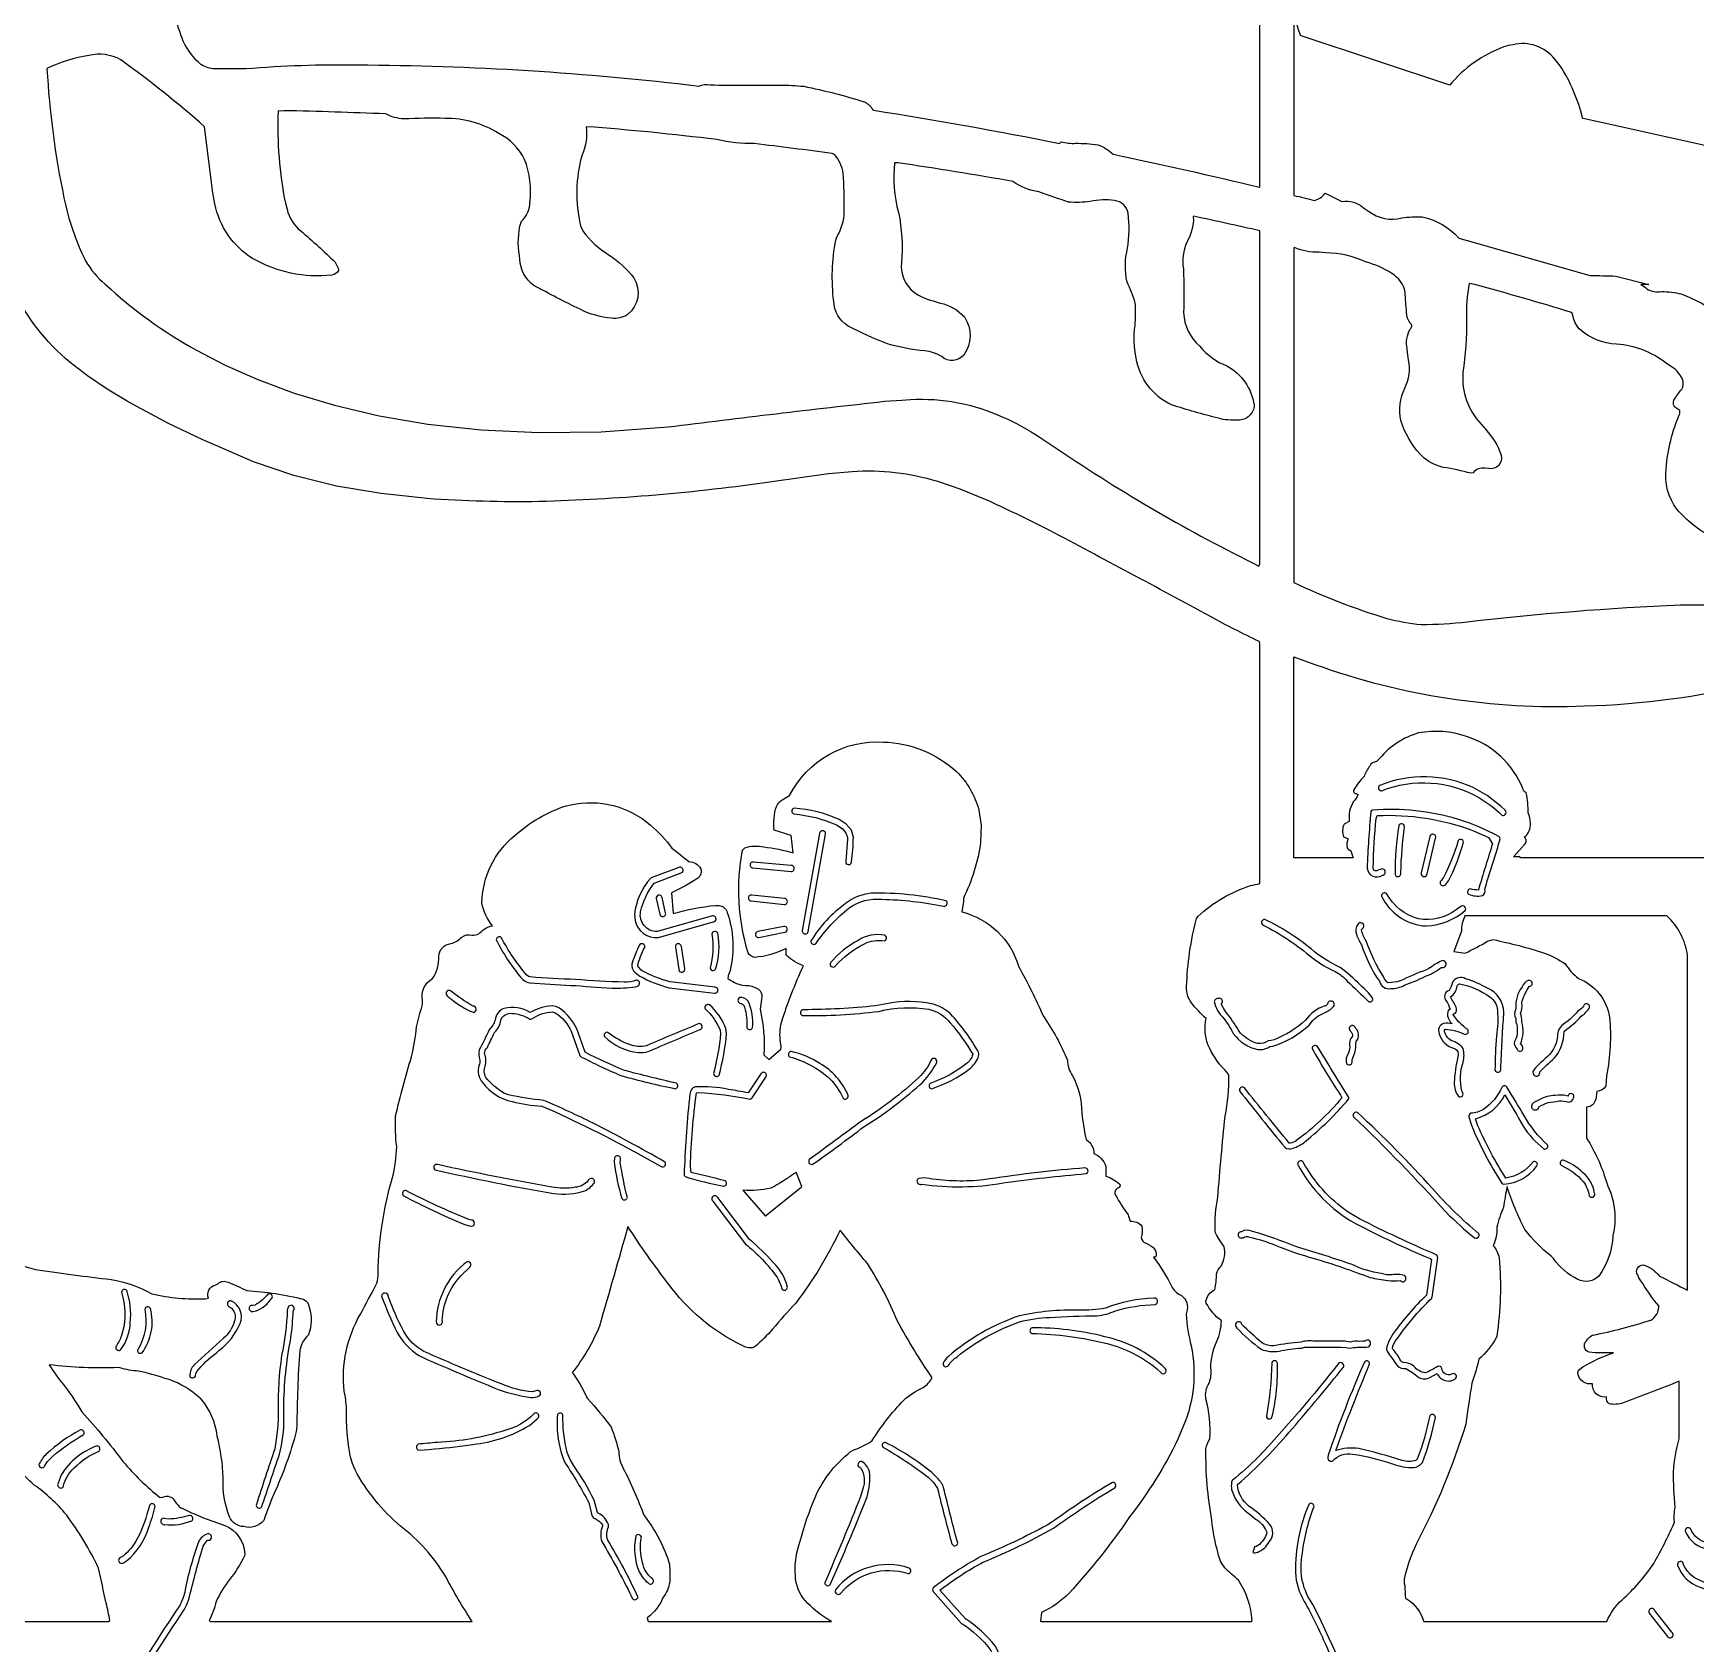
# Model space of a CAD drawing. Extents: x 0.5 to 38.1, y 1.1 to 53.1.
# Drawn here: x 14.17 to 25.3, y 33.67 to 44.45 of the extents above; entities that cross this region are included whole.
import ezdxf

# ---------------------------------------------------------------- set-up
doc = ezdxf.new("R2010")
doc.units = 0
doc.linetypes.add('0', pattern=[0])
doc.layers.add('1', color=7, linetype='0')

msp = doc.modelspace()

# ---------------------------------------------------------------- linework, layer by layer
at = {"layer": '1'}
for points in [[(15.09354, 44.759895, 0.084503), (15.173388, 44.40131, 0.109875), (15.288636, 44.24876, 0.121268), (15.373905, 44.216087), (15.595158, 44.216087, -0.024269), (16.339609, 44.241108, -0.028568), (18.626865, 44.098946, -0.187108), (18.70171, 44.106606, 0.007501), (19.169561, 44.10577, -0.020563), (19.327824, 44.097282, -0.028222), (19.734287, 43.992794, -0.165157), (19.789646, 43.940407), (19.795168, 43.937447, -0.00961), (21.039845, 43.715294), (21.051273, 43.726723, 0.092657), (21.147196, 43.71619, -0.032123), (21.296726, 43.706001, -0.104076), (21.397968, 43.643028, -0.006026), (22.381578, 43.422142), (22.38158, 44.918724, 0.280164)], [(22.608265, 44.558983), (22.608265, 43.367393, 0.003576), (22.746799, 43.333687, 0.1732), (22.818821, 43.382561), (22.929478, 43.327217, -0.22151), (23.075367, 43.284065), (23.107197, 43.262306, 0.239768), (23.331657, 43.217239, -0.040911), (23.466404, 43.222618, -0.168312), (23.71349, 43.080055, -0.003944), (24.58968, 42.83036, -0.010499), (24.764088, 42.826897), (24.985081, 42.771645, -0.01573), (24.930759, 42.7714, -0.056422), (24.971052, 42.741688, 0.178771), (25.069065, 42.723618, -0.05867), (25.200535, 42.707573, -0.058796), (25.494175, 42.550743, -0.002123)], [(25.540531, 43.660561), (24.545612, 43.88166), (24.540394, 43.883812, 0.087516), (24.389942, 44.234444), (24.354267, 44.279289, 0.291831), (24.074961, 44.375683), (24.04421, 44.36945), (24.013933, 44.36121, 0.131826), (23.651752, 44.104973), (22.658268, 44.436134), (22.651737, 44.438393, 0.023189), (22.610554, 44.55912)], [(25.472416, 41.04882, -0.118602), (25.172457, 41.266277, -0.195437), (25.099648, 41.537338, -0.080191), (25.191502, 41.906685), (25.190464, 41.927238), (25.171925, 41.939827, -0.445189), (25.156351, 42.004044, -0.045049), (25.205883, 42.071011, 0.302944), (25.193426, 42.163815, 0.129749), (25.122089, 42.228569), (25.099232, 42.244148, 0.154314), (24.768635, 42.370888, -0.172737), (24.517841, 42.474392, -0.136473), (24.473881, 42.569466), (24.469395, 42.583076, 0.007777), (23.81905, 42.770546), (23.781544, 42.776634, 0.063635), (23.764336, 42.540176, -0.03532), (23.739326, 42.181274, 0.213964), (23.862522, 41.835808), (23.892368, 41.799263, -0.110224), (23.996494, 41.627449, -0.554299), (23.912556, 41.538597), (23.888081, 41.540337, 0.28592), (23.807301, 41.509285), (23.792667, 41.507256, 0.029421), (23.608345, 41.546715), (23.580109, 41.55513, -0.145524), (23.453741, 41.635803, -0.110284), (23.324385, 41.859768, -0.172724), (23.351139, 42.076576, 0.163734), (23.375902, 42.266975), (23.369709, 42.316399), (23.367069, 42.341118, -0.184632), (23.386305, 42.471489, 0.516877), (23.387629, 42.511826, -0.154399), (23.362986, 42.584538, -0.016681), (23.352816, 42.719318, 0.219264), (23.263979, 42.844242, 0.08169), (23.088627, 42.921776, 0.104087), (22.822041, 42.983055), (22.777607, 42.986107, -0.102124), (22.611683, 43.017677), (22.608265, 43.015251), (22.60825, 40.775795, 0.036765), (23.230242, 40.535946, 0.03785), (23.460743, 40.494499, 0.025502), (23.767994, 40.512886, -0.018607), (25.194262, 40.626549, -0.032053), (25.899204, 40.595711)], [(13.933644, 36.24976, -0.012691), (14.186817, 36.176659, 0.007835), (14.69276, 36.111061, -0.082424), (14.964314, 36.015511, 0.072499), (15.323994, 35.982246), (15.344639, 35.98597, -0.45393), (15.387974, 36.072762), (15.397221, 36.0774), (15.406437, 36.082253, -0.324425), (15.475025, 36.092262, -0.005984), (15.599918, 36.037331, -0.04336), (15.981122, 35.97834, -0.2479), (16.018757, 35.924454, -0.161216), (16.013477, 35.740929, 0.150981), (15.955647, 35.636757, 0.01876), (15.936115, 35.127174), (15.93198, 35.093544, -0.042225), (15.779847, 34.669983, 0.015871), (15.713566, 34.497566, -0.297487), (15.579807, 34.456398, -0.288739), (15.48508, 34.522255, -0.107879), (15.442847, 34.783264, 0.053744), (15.402317, 35.062874, 0.147717), (15.296055, 35.309608), (15.264856, 35.336182, 0.110623), (15.050911, 35.449013, 0.026122), (14.876469, 35.498177, -0.074374), (14.75214, 35.520134), (14.739857, 35.521523, -0.042532), (14.278111, 35.539619, 0.038091), (14.385639, 35.393257, -0.019365), (14.496708, 35.2257, -0.02001), (14.772001, 34.89315, 0.051702), (15.020649, 34.650444), (15.037815, 34.652794, -0.460602), (15.121064, 34.622353, 0.082604), (15.159473, 34.583382, 0.041166), (15.454516, 34.464703, -0.287067), (15.587466, 34.275459), (15.58469, 34.260735, -0.062916), (15.483797, 34.101559, 0.041862), (15.394901, 33.956154, -0.064766), (15.348286, 33.82621), (15.360096, 33.822365), (17.10825, 33.82235, -0.022899), (16.930382, 34.124176, 0.098931), (16.629045, 34.459358, -0.094152), (16.325657, 34.836464), (16.307713, 34.878929), (16.294605, 34.920616, -0.057678), (16.268232, 35.246441, 0.040794), (16.251957, 35.363213, -0.156913), (16.360451, 35.878033, 0.007407), (16.46991, 36.085373, 0.105319), (16.479757, 36.155586, -0.069592), (16.576099, 36.792477, 0.055215), (16.604053, 36.999138, -0.041367), (16.596806, 37.205055, -0.019276), (16.702978, 37.601974, 0.037064), (16.736408, 37.802605, -0.029799), (16.774952, 37.941917), (16.776627, 37.954536), (16.777309, 37.967247), (16.776995, 37.979977, -0.323996), (16.843098, 38.125343, 0.181756), (16.884846, 38.273148, -0.369618), (16.966568, 38.359219, 0.15082), (17.03937, 38.402676, -0.214053), (17.107649, 38.416561, 0.110738), (17.154499, 38.423317, -0.18363), (17.24387, 38.478035, -0.120069), (17.174122, 38.629417, -0.221256), (17.393412, 39.082493, -0.101014), (17.738392, 39.281837), (17.769947, 39.287605, -0.240426), (18.302402, 39.151073, -0.062689), (18.446308, 38.998436, -0.010017), (18.558338, 38.908638, -0.244927), (18.639456, 38.860008, -0.299396), (18.620182, 38.796272, -0.041105), (18.442204, 38.699074), (18.453693, 38.56089), (18.453968, 38.559532, -0.047502), (18.737614, 38.614662), (18.762409, 38.613823, -0.311947), (18.815525, 38.567146, -0.145956), (18.835361, 38.179848), (18.821568, 38.143333), (18.820286, 38.124779), (18.839945, 38.111996, 0.140274), (18.950228, 38.078896, -0.107492), (19.025991, 38.053062, -0.231449), (19.047186, 38.001625), (19.035496, 37.91964, -0.07406), (19.06142, 37.61451), (19.093662, 37.582237), (19.175022, 37.652016, 0.153018), (19.172421, 37.696354, -0.091078), (19.178822, 37.831734, -0.032874), (19.326298, 38.210487, -0.106272), (19.214649, 38.278893), (19.210789, 38.286797), (19.209995, 38.294411), (19.209995, 38.326805, -0.104052), (19.000174, 38.266685, -0.240419), (18.955662, 38.298317, -0.121351), (18.918034, 38.984612), (18.933659, 38.999809, -0.138386), (19.060631, 39.005913, -0.04019), (19.256535, 38.966682), (19.244968, 39.082161), (19.244709, 39.083046), (19.129002, 39.11776, -0.093756), (19.145098, 39.277676, -0.138288), (19.183582, 39.320747), (19.23325, 39.350563, -0.297652), (19.861708, 39.708332, -0.179124), (20.350153, 39.51025, -0.138442), (20.499348, 39.25309), (20.51453, 39.151741), (20.511951, 39.038063, -0.079235), (20.39661, 38.662727), (20.39661, 38.640923), (20.384998, 38.571236, -0.266337), (20.766041, 38.207512, -0.021867), (20.931767, 37.873085, -0.050238), (21.093296, 37.579765, 0.147956), (21.127394, 37.473061, -0.121235), (21.18848, 37.226067, 0.02383), (21.216648, 37.053658), (21.221012, 37.045769, -0.261909), (21.269138, 36.954048, -0.213314), (21.349873, 36.870369), (21.350574, 36.857994), (21.350574, 36.802803, -0.089689), (21.443504, 36.749115, -0.502739), (21.430668, 36.721764, 0.463073), (21.415424, 36.674095, 0.02381), (21.498829, 36.542839), (21.50185, 36.535088), (21.513432, 36.500343, -0.242264), (21.591892, 36.468086, -0.092639), (21.586981, 36.390991, 0.317621), (21.619068, 36.35302, -0.131765), (21.676676, 36.31337, -0.236738), (21.684898, 36.26371, -0.383684), (21.668552, 36.260826, -0.047988), (21.793694, 36.056965, 0.146573), (21.856623, 36.003349, -0.329131), (21.891453, 35.895805), (21.887714, 35.879417, 0.049325), (21.921061, 35.665863, -0.150461), (21.870396, 35.132561), (21.832813, 35.042076, -0.052295), (21.509113, 34.522026, -0.03762), (21.104012, 34.01104, -0.085896), (20.919971, 33.881721), (20.911732, 33.824074), (20.914341, 33.822365), (22.325642, 33.822365), (22.329258, 33.827583, 0.131345), (22.237598, 34.098061, -0.010856), (22.146852, 34.180443, -0.124374), (22.101583, 34.277203, -0.050078), (22.059528, 34.500816, -0.048531), (22.020056, 34.976578, -0.09223), (22.046925, 35.044685, 0.075724), (22.01955, 35.312096, -0.181112), (22.041142, 35.417686, 0.132016), (22.052284, 35.517677, -0.107549), (22.093321, 35.696781, 0.081155), (22.12421, 35.834328, -0.115324), (22.022129, 35.953209), (22.020054, 35.965538, -0.246876), (22.078434, 36.042595, 0.053029), (22.091305, 36.147301, -0.150545), (22.121647, 36.199913, 0.18415), (22.141666, 36.331642, -0.053146), (22.084278, 36.422462), (22.081348, 36.437477, -0.051098), (22.099171, 36.660835, -0.006276), (22.148304, 37.204876, 0.059557), (22.172688, 37.475685), (22.168491, 37.486656), (22.145573, 37.513332, -0.090831), (22.032215, 37.683693, -0.137289), (22.020893, 37.856804, -0.032005), (21.920612, 37.964622, -0.155855), (21.890446, 38.068642, -0.055779), (21.95673, 38.527946), (21.966221, 38.541252, -0.111167), (22.318882, 38.746937, -0.004338), (22.38158, 38.760826), (22.38158, 40.36602), (22.377949, 40.381081, -0.01814), (22.049603, 40.548725, 0.002521), (20.970835, 41.125961, 0.009655), (20.538624, 41.334557), (20.375629, 41.40081), (20.2244, 41.451698, 0.090961), (19.651279, 41.51696), (19.494389, 41.50251), (19.115086, 41.449715, -0.028744), (17.555929, 41.317379, -0.021481), (16.808491, 41.338127), (16.499653, 41.371071), (16.200199, 41.421638), (15.91428, 41.491982), (15.646137, 41.584206), (15.401066, 41.690254, -0.035846), (14.665927, 42.069725), (14.534016, 42.159142), (14.419086, 42.248924, -0.112495), (14.029159, 42.756111, -0.046743)], [(27.287174, 38.933434), (24.122486, 38.933449, 0.657489), (24.112202, 38.940483), (24.078632, 38.940483), (24.1572, 39.027794, 0.465673), (24.149189, 39.071114, 0.269034), (24.191538, 39.16581, 0.089931), (24.175846, 39.233681, 0.055737), (24.164112, 39.367409, -0.189104), (24.142368, 39.392525, 0.22417), (23.763697, 39.745403, 0.128379), (23.443256, 39.769096, 0.147764), (23.182926, 39.59977), (23.161015, 39.577065, 0.265527), (23.116528, 39.54731, 0.06401), (23.077885, 39.477959, 0.042529), (23.008886, 39.388386, 0.514899), (23.030079, 39.360985), (23.039707, 39.357735, -0.079557), (23.006269, 39.308094, 0.169683), (22.979282, 39.176079), (22.944416, 39.158653, 0.19971), (22.940617, 39.073341), (22.944935, 39.07119), (22.970524, 39.062645, 0.123391), (22.964739, 38.99958, 0.259324), (22.988041, 38.98391), (23.004429, 38.934792), (23.003529, 38.933464), (22.608265, 38.933479), (22.608265, 40.278252), (22.749317, 40.227791, 0.096279), (24.553368, 39.949413, 0.051985), (25.70731, 40.104973, -0.128442)], [(12.799397, 33.822365), (14.674, 33.822365), (14.683643, 33.827431, 0.028562), (14.658954, 33.944107, -0.000077), (14.608829, 34.178688, 0.049132), (14.392841, 34.535252, 0.068685), (14.176929, 34.734756, -0.068326), (14.065937, 34.859001, -0.030726)]]:
    msp.add_lwpolyline(points, format="xyb", dxfattribs=at)
for points in [[(14.262867, 44.216103, 0.037158), (14.376942, 43.351067, 0.066948), (14.521708, 42.929585, 0.087084), (14.652302, 42.772697, 0.061461), (15.264164, 42.331352), (15.456516, 42.231667), (15.674061, 42.134926), (15.917667, 42.044075), (16.188114, 41.962044), (16.486195, 41.891701), (16.812748, 41.83596), (17.168583, 41.797768), (17.554508, 41.779991), (17.971317, 41.785545), (18.419849, 41.817345, -0.003866), (19.867794, 41.988716), (19.983952, 41.997444), (20.042511, 42.000877, -0.121657), (20.661016, 41.883392, -0.043815), (20.909473, 41.747444), (21.03121, 41.667046, 0.034806), (22.374043, 40.886269), (22.38158, 40.901131), (22.381582, 43.129921, 0.003857), (21.938589, 43.227409), (21.935276, 43.224464, -0.15109), (21.891148, 43.053696, 0.143841), (21.869204, 42.875015, -0.019664), (21.870216, 42.582264, 0.207001), (21.978794, 42.358147, 0.128649), (22.160635, 42.22546, -0.23336), (22.342369, 41.964523, -0.420807), (22.233976, 41.863537, -0.082756), (22.102833, 41.875008, -0.010034), (21.79018, 41.964378, -0.246144), (21.552574, 42.278038, -0.087428), (21.545532, 42.496952, 0.032832), (21.546482, 42.648201, 0.048255), (21.492085, 42.786766, -0.115261), (21.495478, 43.014488, 0.070446), (21.498508, 43.247139, 0.353311), (21.408583, 43.331902, 0.101217), (21.24593, 43.326057, -0.056191), (21.100651, 43.322762, -0.013229), (20.902241, 43.391029, -0.119837), (20.727741, 43.460411, 0.006482), (19.956804, 43.585228), (19.936359, 43.58474, 0.10172), (19.962463, 43.253162, -0.073527), (19.981297, 42.916573, 0.215871), (20.044443, 42.738338, 0.131745), (20.194706, 42.660606), (20.241947, 42.646355, -0.160254), (20.403049, 42.55349, -0.30861), (20.400414, 42.298134, -0.412485), (20.251257, 42.288345, 0.123427), (20.137409, 42.325951, -0.044323), (19.88802, 42.373085, -0.026938), (19.625027, 42.492634, -0.249899), (19.528982, 42.659241, -0.077986), (19.542194, 43.068306, -0.066311), (19.562708, 43.112911, 0.125678), (19.599598, 43.276207, 0.012873), (19.592831, 43.51503, 0.129561), (19.534534, 43.641136), (19.518375, 43.64753, 0.004682), (18.996878, 43.713692, -0.058001), (18.745884, 43.740349, 0.012868), (17.872135, 43.826973, -0.135753), (17.844517, 43.638878, 0.127874), (17.833805, 43.164207), (17.849018, 43.130775, 0.109968), (18.026709, 42.967953, -0.075826), (18.191786, 42.81488, -0.377709), (18.149336, 42.569511, -0.18983), (18.041063, 42.545765, -0.101513), (17.831776, 42.604591, -0.013769), (17.522306, 42.764408, -0.229497), (17.427998, 42.93914), (17.425159, 42.965889, -0.112018), (17.435764, 43.187477), (17.439396, 43.193626), (17.452045, 43.207432, 0.187692), (17.495235, 43.318325, 0.125405), (17.460133, 43.607735, 0.159223), (17.286488, 43.782051, 0.14068), (16.928679, 43.882706, 0.018294), (16.651245, 43.879025, -0.11111), (16.529972, 43.912529, 0.005316), (15.849019, 43.934002), (15.809666, 43.930687, 0.05754), (15.858631, 43.314827), (15.869892, 43.274666, 0.169328), (15.96204, 43.129204, -0.019926), (16.191372, 42.920006, -0.1292), (16.213978, 42.865379, -0.283275), (16.17078, 42.833504, -0.159625), (15.638716, 42.945183, -0.203452), (15.386556, 43.310249), (15.373631, 43.385414), (15.318424, 43.827202, 0.022602), (14.757594, 44.274868, 0.189122), (14.543904, 44.303455, 0.074964)], [(24.022861, 39.222893, 0.393618), (24.024082, 39.250053), (23.996449, 39.276176), (23.902973, 39.349281), (23.808826, 39.403221, 0.208254), (23.181141, 39.416874, 0.707271), (23.19521, 39.381859, -0.227754), (23.846037, 39.337463, -0.054942), (24.000443, 39.21899, 0.311895)], [(19.608936, 38.910622, 0.958059), (19.648455, 38.904701, 0.021455), (19.660633, 39.070137), (19.646961, 39.11834), (19.612949, 39.158195), (19.564106, 39.190453, 0.089647), (19.26314, 39.265236, 0.758939), (19.262455, 39.226692, -0.083443), (19.547199, 39.154045), (19.584705, 39.129723), (19.61031, 39.101463), (19.620625, 39.069038), (19.620243, 39.058144)], [(23.95525, 38.945732, 0.013826), (23.988129, 39.059532, 0.246844), (23.979542, 39.076134, 0.101227), (23.421743, 39.247513, 0.046378), (23.135508, 39.253101, 0.191442), (23.124302, 39.243309, 0.017015), (23.098848, 38.864201, 0.581253), (23.200413, 38.816658, 1.318038), (23.187546, 38.854813), (23.177868, 38.85199), (23.168537, 38.848167, -0.637861), (23.139179, 38.866478, -0.018562), (23.159184, 39.196541), (23.166035, 39.215828, -0.101467), (23.806889, 39.11544), (23.910618, 39.068428), (23.937992, 39.027016, 0.005612), (23.843662, 38.719818), (23.844255, 38.717003, -0.040702), (23.787937, 38.725132, 0.623107), (23.777254, 38.690128, 0.157569), (23.870262, 38.680374, 0.370503), (23.885654, 38.722664, -0.001013)], [(19.341862, 38.423531, 0.31332), (19.357714, 38.44001), (19.473927, 39.090752, 1.046945), (19.434361, 39.096657), (19.318272, 38.446663, 0.528107)], [(23.34827, 39.141533, 0.815996), (23.309742, 39.148689, 0.037275), (23.285828, 38.820938, 1.010893), (23.323885, 38.833702, -0.021234)], [(23.480656, 38.807091, 0.36206), (23.499622, 38.825172), (23.556477, 39.063988, 1.048205), (23.518406, 39.076698), (23.460056, 38.831703, 0.502641)], [(23.606113, 38.74604, 0.224447), (23.6227, 38.752739), (23.642735, 38.778725, 0.058869), (23.743486, 39.040627, 0.629155), (23.708195, 39.048988, -0.045576), (23.607395, 38.796898), (23.59499, 38.781593, 0.684446)], [(18.507832, 38.831779, 1.01653), (18.49222, 38.868649), (18.306583, 38.799019), (18.304371, 38.797935, 0.155631), (18.19524, 38.555092), (18.199879, 38.514412, 0.393834), (18.355091, 38.400795), (18.720829, 38.503654, 1.098981), (18.717426, 38.544212), (18.346317, 38.439873, -0.479451), (18.236456, 38.5718, -0.109472), (18.326572, 38.763802)], [(19.243946, 38.841972, 1.099774), (19.241673, 38.882343), (18.992069, 38.905037, 1.031589), (18.987156, 38.865303)], [(18.380268, 38.668541, 0.999607), (18.341236, 38.659859), (18.364491, 38.555153, 1.000787), (18.403522, 38.563835)], [(19.197453, 38.620934, 1.001047), (19.199192, 38.660942), (18.97974, 38.684013, 1.008583), (18.975224, 38.644295)], [(20.26453, 38.609734, 0.790855), (20.281147, 38.64492, 0.062639), (19.778854, 38.695637, 0.147689), (19.608126, 38.626778, 0.097608), (19.376247, 38.377411, 0.678611), (19.408131, 38.357338, -0.072438), (19.632528, 38.598621, -0.177838), (19.8507, 38.655415, -0.044385)], [(23.497028, 38.477882, 0.166218), (23.754852, 38.580151, 0.772546), (23.729511, 38.609413), (23.712683, 38.597355), (23.695477, 38.585842, -0.209085), (23.441685, 38.523903, -0.199273), (23.229088, 38.693707, 0.69008), (23.19504, 38.675987, 0.256226), (23.472006, 38.479027)], [(22.883793, 38.172737, -0.090771), (22.965294, 38.108173, -0.014538), (23.106749, 37.971062, 0.682714), (23.135626, 37.994652, 0.067718), (23.053837, 38.080086, 0.04287), (22.917881, 38.199425, -0.068344), (22.724266, 38.322941, 0.058555), (22.414825, 38.520241, 0.718632), (22.397724, 38.485344, -0.063926), (22.734829, 38.260952, 0.052002)], [(23.065174, 38.458199, 1.391678), (23.036648, 38.487591, 0.302916), (23.027624, 38.421391, 0.068679), (23.061314, 38.349998, 0.072254), (23.180899, 38.106754, 0.406913), (23.258011, 38.057858, 0.117427), (23.347729, 38.080158, 0.02654), (23.485626, 38.138878, 0.080484), (23.595203, 38.199577, 1.367928), (23.597994, 38.244278, 0.051524), (23.512554, 38.192104), (23.495558, 38.183537, 0.024817), (23.31934, 38.109596, -0.08774), (23.238209, 38.097176, -0.174983), (23.210743, 38.134193, -0.060908), (23.092091, 38.378593, -0.120042), (23.061558, 38.452721)], [(23.350086, 34.063087, -0.024135), (23.354481, 33.975838), (23.366962, 33.970634, -0.170524), (23.477482, 33.822365), (24.702839, 33.82238, -0.106949), (24.804497, 33.966942, 0.063991), (25.017551, 34.210732, 0.022343), (25.152149, 34.476295), (25.154743, 34.487724, -0.06461), (25.160587, 34.586617, -0.024072), (25.149296, 34.824806, -0.054683), (25.187138, 35.043556), (25.187107, 35.429527, -0.003456), (24.812645, 35.28471, -0.114808), (24.717731, 35.277367, -0.280576), (24.701008, 35.325325, -0.512577), (24.60796, 35.41259, -0.419924), (24.5091, 35.482414), (24.511463, 35.496162), (24.523167, 35.510933), (24.542377, 35.526314, -0.052204), (24.748371, 35.620262, -0.028669), (24.585123, 35.623413, -0.559232), (24.565901, 35.700493, -0.13688), (24.607975, 35.738335, 0.031587), (24.997499, 35.839531, 0.28493), (25.050114, 35.934715), (25.022913, 35.96735, -0.008619), (24.917021, 36.122311), (24.909485, 36.141029, -0.60137), (24.946152, 36.208912), (24.95525, 36.207481, -0.115915), (25.055866, 36.133888, -0.002163), (25.242695, 36.038521), (25.24268, 38.280708, 0.173297), (25.104572, 38.544548), (23.753315, 38.544579, 0.112934), (23.729618, 38.443169), (23.678455, 38.306725), (23.755802, 38.294853, 0.012858), (23.904953, 38.374798), (23.923208, 38.381184), (23.942081, 38.385399, -0.028665), (24.286545, 38.295177, -0.063405), (24.423786, 38.223518, 0.082165), (24.513172, 38.125114, -0.269589), (24.720785, 37.866119, -0.071039), (24.701605, 37.473789), (24.698542, 37.439648), (24.696918, 37.405403, -0.221316), (24.637043, 37.369957), (24.62833, 37.317604, -0.364853), (24.567249, 37.265251), (24.567249, 37.05584, -0.073476), (24.697529, 36.770058), (24.710056, 36.735649, -0.169748), (24.742603, 36.404305, -0.153082), (24.649855, 36.133835, -0.334969), (24.509892, 36.111, -0.128938), (24.345402, 36.251152), (24.330189, 36.267082, -0.060455), (24.154179, 36.445793, -0.040659), (24.035007, 36.733009, 0.006629), (24.010777, 36.594063, 0.048784), (23.967152, 36.460274, -0.12266), (23.941319, 36.336937, -0.151918), (23.981403, 36.256721, -0.060909), (23.966404, 35.731285), (23.962589, 35.719978, -0.093964), (23.845814, 35.57766, -0.035079), (23.800022, 35.417122, 0.008166), (23.759373, 35.142967, -0.046617), (23.427298, 34.340179, 0.051063), (23.346224, 34.105831, 0.093328)], [(17.800083, 38.119087, -0.017292), (17.496098, 38.136284), (17.485523, 38.139763), (17.471928, 38.150459, -0.054686), (17.303566, 38.400135, 0.653965), (17.270466, 38.384346, 0.06104), (17.433109, 38.134071, 0.169693), (17.493275, 38.096214, -0.003204), (18.042574, 38.06131, 0.042341), (18.201115, 38.069801), (18.210056, 38.07267, 1.019189), (18.20702, 38.11401, -0.106138), (18.126911, 38.10099, -0.015173)], [(18.722446, 38.178871, 0.233171), (18.737858, 38.187492, 0.124856), (18.752228, 38.428425, 0.755409), (18.713045, 38.421227, -0.10705), (18.701431, 38.197636, 0.411978)], [(19.027775, 38.400276), (19.20229, 38.435188, 0.999514), (19.194447, 38.474422), (19.019947, 38.439507, 0.999907)], [(19.53928, 38.209084, -0.089027), (19.734989, 38.358528, -0.16152), (19.865597, 38.377037, 0.758988), (19.868093, 38.415508, 0.191903), (19.69268, 38.380676, 0.088742), (19.506073, 38.230782, 0.876369)], [(18.221485, 38.336876, 0.028236), (18.176752, 38.222, 0.258549), (18.200535, 38.165428), (18.231709, 38.14164, 0.063809), (18.42815, 38.062645), (18.731373, 38.027672, 1.050158), (18.732517, 38.067799), (18.434681, 38.10218, -0.057049), (18.247091, 38.1768, -0.114774), (18.217091, 38.209297, -0.072707), (18.263905, 38.333614, 0.893066), (18.226507, 38.347389)], [(18.508839, 38.339058, 1.067809), (18.468983, 38.335152), (18.491566, 38.188408, 1.131596), (18.531576, 38.191353)], [(23.762836, 38.121605), (23.757252, 38.123543, 0.415721), (23.669483, 38.099815, -0.074497), (23.64687, 38.044914, 0.569251), (23.628248, 37.975224, -0.062952), (23.653446, 37.921242, 0.328335), (23.637297, 37.875992, 0.184095), (23.665546, 37.825279), (23.665623, 37.821571, 0.079843), (23.610565, 37.824989, 0.440228), (23.580875, 37.75573, 0.272304), (23.682331, 37.657158, -0.391685), (23.706408, 37.601036, 0.049588), (23.681349, 37.428719, 0.165369), (23.710995, 37.335213, 0.817089), (23.736761, 37.365105), (23.733311, 37.372963, -0.136949), (23.740437, 37.564781, 0.122697), (23.742298, 37.656349, 0.16629), (23.663076, 37.708767, -0.205047), (23.61557, 37.773335), (23.616772, 37.779804), (23.620121, 37.785469, -0.091822), (23.755739, 37.751312, 0.625658), (23.771566, 37.783653, -0.093221), (23.67783, 37.876823, -0.768409), (23.682503, 37.89032, 0.39807), (23.69376, 37.93261, 0.00356), (23.657368, 38.003365, 0.245516), (23.701094, 38.075996, -0.321421), (23.720127, 38.090446, -0.096423), (23.920795, 38.002998, -0.22913), (23.970535, 37.911964, -0.060674), (23.964327, 37.740978, 0.021208), (23.954405, 37.512802, 0.939394), (23.99367, 37.521538), (23.99268, 37.530952, 0.002391), (24.012547, 37.89756, 0.301783), (23.903311, 38.061031, 0.053419)], [(24.102299, 37.774681, -0.168682), (24.08555, 37.704391, 0.307588), (24.102924, 37.652763, 1.021093), (24.140383, 37.662548, 0.257199), (24.124622, 37.686317, 0.166309), (24.134251, 37.836327, 0.107419), (24.124393, 37.892509, 0.17398), (24.133701, 37.960518), (24.135792, 37.975258, -0.05128), (24.183964, 38.072517, 1.208317), (24.175613, 38.111034, 0.231556), (24.137012, 38.070244, 0.192962), (24.094288, 37.926872), (24.09067, 37.916344, 0.217136), (24.093473, 37.858631), (24.094887, 37.845448), (24.09424, 37.832207, -0.157584)], [(16.970203, 37.987221, 0.083492), (17.116198, 37.899132, 0.975375), (17.114979, 37.940819, -0.045303), (16.963161, 38.043343, 0.89644), (16.941969, 38.009941, 0.058933)], [(17.16077, 37.579582, -0.137402), (17.154026, 37.544617, 0.262568), (17.179432, 37.427345, 0.178577), (17.375555, 37.301201, 0.046196), (17.575397, 37.271721, -0.024432), (18.237133, 36.942379), (18.373966, 36.866966, 0.908571), (18.39716, 36.899345, 0.01015), (17.919165, 37.156384, 0.013726), (17.588932, 37.309914, -0.041575), (17.35239, 37.347618), (17.32172, 37.358955, -0.090356), (17.201107, 37.463245, -0.247875), (17.196381, 37.538582, 0.158437), (17.191916, 37.621208, -0.224506), (17.210529, 37.664375, -0.003146), (17.258549, 37.764046, 0.176152), (17.299997, 37.846764, -0.343798), (17.375881, 37.89188, -0.13024), (17.494179, 37.853863), (17.501034, 37.853352), (17.507771, 37.854729, -0.154559), (17.646931, 37.901436), (17.665379, 37.896492, -0.141509), (17.77219, 37.772362), (17.83025, 37.60984), (17.831745, 37.606819), (17.833744, 37.604088, 0.023672), (18.104145, 37.476616, 0.022633), (18.468458, 37.387989, 0.708817), (18.475452, 37.425087, -0.011243), (18.129383, 37.509895, -0.018809), (17.864902, 37.631767), (17.808933, 37.788261, 0.135332), (17.693317, 37.927055), (17.669605, 37.937477), (17.64455, 37.941933, 0.126195), (17.497822, 37.897285, 0.197739), (17.321829, 37.924728, 0.268751), (17.261799, 37.847313, -0.123519), (17.223087, 37.782906, -0.017586), (17.156197, 37.647709, 0.161565)], [(18.744663, 37.4692, 0.251349), (18.761326, 37.478157, 0.046575), (18.811207, 37.756783), (18.806614, 37.790413, 0.126571), (18.696974, 37.94949, 0.706816), (18.66843, 37.922691, -0.114042), (18.768101, 37.779686), (18.771183, 37.756783, -0.04307), (18.723669, 37.490273, 0.402449)], [(18.967594, 37.783394, 0.273815), (18.984089, 37.795418, 0.151588), (18.955126, 37.974438, 0.258793), (18.89967, 37.997356, 0.858401), (18.911327, 37.957813, -0.249855), (18.932117, 37.933235, -0.075156), (18.947174, 37.795799, 0.33064)], [(19.32468, 37.916313, 0.760297), (19.317478, 37.878426, 0.03808), (19.830769, 37.905525, -0.100113), (20.164909, 37.919781, -0.17549), (20.308737, 37.828133, -0.048176), (20.459324, 37.618233, -0.169824), (20.415623, 37.554756, -0.080581), (20.174774, 37.423405, 0.678801), (20.18552, 37.38784, 0.083052), (20.436209, 37.518368, 0.107931), (20.496222, 37.596382, 0.117762), (20.498127, 37.631401, 0.05946), (20.309675, 37.88903, 0.160935), (20.149839, 37.961437, 0.097953), (19.857563, 37.950905), (19.808857, 37.942696, -0.026376)], [(22.127842, 37.963417, 0.643646), (22.105473, 37.992165, 0.333677), (22.075565, 37.97187, 0.146301), (22.136307, 37.860786, -0.045761), (22.203146, 37.756573, 0.188884), (22.368034, 37.650059, 0.162173), (22.446644, 37.669304), (22.467009, 37.672493, 0.110562), (22.709949, 37.813118), (22.726341, 37.833225, -0.135367), (22.821751, 37.899345, 0.107182), (22.878649, 37.943813, 1.027149), (22.832516, 37.955997, -0.31854), (22.81583, 37.941414, 0.164106), (22.686405, 37.846245, -0.090264), (22.475895, 37.715771), (22.456617, 37.711174), (22.437016, 37.708244, -0.150401), (22.365757, 37.689247, -0.110305), (22.251637, 37.758415), (22.237257, 37.780277, 0.033058), (22.155561, 37.898689), (22.137966, 37.926376), (22.122181, 37.955132)], [(24.515186, 37.912224), (24.509602, 37.907707, -0.064344), (24.39839, 37.807987, 0.198416), (24.372417, 37.734509, -0.195446), (24.290575, 37.590275, 0.026813), (24.216557, 37.517403), (24.210011, 37.504585, 1.389241), (24.254322, 37.501213, -0.014685), (24.351093, 37.591301, 0.167537), (24.417591, 37.769508), (24.42104, 37.774269, 0.054628), (24.531528, 37.873619, 0.119356), (24.587023, 37.931183, 1.025795), (24.546753, 37.939877, -0.105757)], [(18.634983, 37.784431, 0.862107), (18.627369, 37.823315, 0.004683), (18.276129, 37.675663, -0.16692), (18.161444, 37.683498, -0.081617), (18.016411, 37.764793, 0.629425), (17.993841, 37.736198, 0.160629), (18.221849, 37.629116, 0.073186), (18.286518, 37.636559, -0.001606)], [(22.981983, 37.667519, -0.135336), (22.962864, 37.605736, 0.213533), (22.963726, 37.553421, 0.741373), (22.998768, 37.571327), (22.99802, 37.580452), (23.003323, 37.594608, 0.13231), (23.022802, 37.686798), (23.024555, 37.70327, 0.417093), (23.020357, 37.794014, 1.314068), (22.984819, 37.775383, -0.219175), (23.001301, 37.74012, 0.233395)], [(19.613758, 37.319756, 0.356118), (19.625051, 37.342339, 0.164422), (19.435503, 37.556911, 0.087802), (19.243797, 37.637165, 0.702081), (19.233007, 37.601116, -0.118856), (19.50285, 37.454216, -0.086156), (19.591087, 37.324131, 0.317888)], [(22.906147, 37.367699), (22.920826, 37.344444), (22.928852, 37.325813, -0.061128), (22.625446, 37.041405, -0.143614), (22.583082, 37.023602), (22.577686, 37.023949, -0.004901), (22.275042, 37.395824, 0.674905), (22.244526, 37.37336, 0.00451), (22.546988, 36.9963, 0.312581), (22.602758, 36.989483, 0.099191), (22.683567, 37.033485, 0.045255), (22.974123, 37.317516), (22.975744, 37.323292), (22.975786, 37.329292, 0.001399), (22.763866, 37.672894, 0.635403), (22.730946, 37.655815, 0.019646)], [(18.823704, 37.3834, 0.064228), (18.602324, 37.399815, 0.26796), (18.573351, 37.373081, 0.087011), (18.562443, 37.321617, 0.018299), (18.52746, 36.809704, 0.160664), (18.534046, 36.799141, 0.02641), (18.793379, 36.734951, 0.714958), (18.801653, 36.771873, -0.002709), (18.573689, 36.827965), (18.56934, 36.867058, -0.024628), (18.609287, 37.359917), (18.623539, 37.362495, -0.038267), (18.968597, 37.318184, 0.211866), (18.982349, 37.326881), (19.074635, 37.465355, 1.065928), (19.041431, 37.487617), (18.956455, 37.360146, 0.008046)], [(19.379978, 36.881142), (19.383198, 36.881233), (19.386372, 36.881844, 0.012839), (19.732273, 37.134621, 0.0457), (20.105091, 37.413887, 0.09545), (20.217686, 37.563911, 0.955073), (20.180685, 37.579048, -0.096511), (20.09911, 37.463844, -0.050195), (19.713535, 37.170189, -0.001711), (19.364956, 36.913094, 0.600529)], [(24.034611, 37.397896, 0.52386), (24.001759, 37.399635, -0.140738), (23.877399, 37.24868, -0.118033), (23.792618, 37.222984, 0.377309), (23.779913, 37.199821), (23.796543, 37.143196, 0.044919), (23.999964, 36.75642), (24.006054, 36.751553), (24.013187, 36.748405, 0.220292), (24.235126, 36.870598, 0.765592), (24.209126, 36.899117, -0.200561), (24.02721, 36.789879, -0.043086), (23.840641, 37.139107), (23.824467, 37.186958, 0.219221), (24.019535, 37.345863, -0.007594), (24.142849, 37.13802, 0.083786), (24.282537, 36.983982, 0.612404), (24.306614, 37.010948, -0.07741), (24.148066, 37.210167, 0.001082)], [(24.223652, 37.245537, 0.453522), (24.247992, 37.266899, -0.038212), (24.3092, 37.295658, 0.050905), (24.384548, 37.306374, -0.066284), (24.446196, 37.298077, 0.421536), (24.482183, 37.341557, 0.752533), (24.442905, 37.33889), (24.434675, 37.340286, 0.1178), (24.358063, 37.341709, 0.14925), (24.251122, 37.313557), (24.233002, 37.304272), (24.214924, 37.294899), (24.20409, 37.283241, 0.652334)], [(23.844669, 36.3955, 0.273196), (23.846594, 36.415825, -0.037695), (23.536106, 36.720543, 0.020211), (23.034348, 37.228073, 0.724037), (23.008181, 37.200478, -0.018586), (23.62746, 36.56041, 0.026465), (23.818153, 36.388939, 0.328337)], [(16.878849, 36.87989, 0.847932), (16.859102, 36.84539, 0.013957), (17.654619, 36.68597, 0.108497), (17.863148, 36.704437, 0.129545), (17.926826, 36.758675, 1.036614), (17.886093, 36.772232, -0.19781), (17.798933, 36.728088, -0.090914), (17.642445, 36.72953, -0.01134)], [(18.133442, 36.643944, 0.287692), (18.147738, 36.659569, -0.026002), (18.10001, 36.896156), (18.100925, 36.914299, 1.000197), (18.06214, 36.924019), (18.060322, 36.895668, 0.047333), (18.111404, 36.652161, 0.325763)], [(21.172871, 36.854729, 0.017062), (20.531843, 36.777786, -0.066978), (20.168316, 36.786552, 0.104074), (20.097406, 36.786953, 1.012147), (20.117435, 36.74958, 0.081507), (20.661629, 36.757271, -0.013168), (21.218542, 36.819214, 0.856888), (21.209324, 36.857655)], [(23.263355, 35.587364, 0.025453), (23.301134, 35.531677, 0.233135), (23.356632, 35.515083, -0.047272), (23.444107, 35.45549, 0.250625), (23.522861, 35.456276), (23.568272, 35.481728, 0.518542), (23.693291, 35.450165, 0.810877), (23.663555, 35.477005, -0.528958), (23.598331, 35.515793, 0.417857), (23.569859, 35.528358, -0.040172), (23.490223, 35.486473, -0.198159), (23.411394, 35.530334, 0.196865), (23.340715, 35.554672, -0.212178), (23.324436, 35.56736, 0.054874), (23.268742, 35.646797), (23.27129, 35.663658), (23.284519, 35.692513, -0.048336), (23.531618, 35.986698), (23.532793, 35.989475), (23.533543, 35.992393), (23.57114, 36.257195, 0.232679), (23.565723, 36.273949, -0.016254), (23.047504, 36.516624), (22.970646, 36.561958, -0.114092), (22.670818, 36.89711, 0.709463), (22.63361, 36.882576, 0.144694), (23.021214, 36.485359, 0.022428), (23.51981, 36.251442), (23.528858, 36.243919), (23.495014, 36.005333, 0.042052), (23.273335, 35.74926), (23.245747, 35.702888), (23.230518, 35.663124), (23.229084, 35.641441, 0.114625)], [(24.604481, 36.66082, 0.355099), (24.622076, 36.678871, 0.194287), (24.541082, 36.827942, 0.101629), (24.410723, 36.910397, 0.682264), (24.396671, 36.875343, -0.104607), (24.545551, 36.765953, -0.110919), (24.585073, 36.670166, 0.296845)], [(19.21233, 36.784294, -0.036708), (19.106968, 36.722023, -0.075537), (18.920658, 36.708015), (19.068897, 36.536995), (19.071491, 36.53614), (19.310444, 36.729561), (19.314671, 36.733116), (19.277988, 36.828712, -0.004992)], [(17.104313, 36.50872), (17.085911, 36.512398, -0.023117), (16.664505, 36.706348, 0.70115), (16.647787, 36.672661, 0.025525), (17.052235, 36.482048), (17.088276, 36.470985), (17.105442, 36.468742, 0.973175)], [(18.938602, 36.348076, -0.063673), (19.149357, 36.127296, -0.057483), (19.182924, 36.04472, 0.70107), (19.218296, 36.059898, 0.149764), (19.124313, 36.223747, 0.037267), (18.965885, 36.378242), (18.752506, 36.659019, 1.293761), (18.720661, 36.634789)], [(19.50716, 33.82235), (19.513905, 33.822487), (19.487646, 33.836597, -0.067091), (19.339046, 33.960167, -0.170399), (19.272015, 34.128384, -0.099924), (19.296196, 34.330231, -0.042491), (19.418295, 34.684277, -0.111469), (19.63953, 34.956215), (19.662495, 34.97007, 0.048176), (19.769627, 35.019432), (19.786427, 35.031914, -0.054374), (19.997349, 35.302441, -0.089357), (20.127611, 35.387009, 0.134033), (20.187199, 35.453346, -0.024508), (19.955524, 35.831947, 0.043654), (19.754383, 36.217934, -0.012184), (19.571613, 36.44091, -0.053132), (19.274113, 35.952919, 0.016577), (19.119707, 35.777714, -0.030537), (19.002232, 35.661583), (18.987736, 35.653496, -0.170178), (18.911854, 35.670753, -0.123611), (18.421431, 36.083599, -0.024254), (18.151356, 36.465431, -0.000625), (17.96036, 35.797375, -0.070242), (17.77924, 35.488441, -0.03824), (17.871601, 35.332069), (17.87331, 35.323799), (17.882847, 35.311913, -0.030332), (18.039249, 35.121712, -0.032835), (18.091022, 34.956612, 0.126234), (18.118229, 34.850319, -0.029146), (18.258976, 34.530388, -0.09674), (18.429415, 34.204136, -0.027269), (18.430887, 34.084965, -0.128703), (18.387241, 33.984398, -0.151023), (18.279636, 33.846825), (18.287006, 33.822365)], [(23.119007, 36.12339, -0.000484), (23.237127, 36.103493, 0.036176), (23.319538, 36.103416, 1.198324), (23.348011, 36.136406, 0.149465), (23.266558, 36.141182, -0.092971), (23.193027, 36.151314, -0.081823), (22.99889, 36.21032, 0.013832), (22.647724, 36.321541, 0.019528), (22.379986, 36.418571), (22.325047, 36.433067, 0.25363), (22.257755, 36.430687, 1.156772), (22.260258, 36.38929), (22.268375, 36.390327, -0.31146), (22.311153, 36.395004, -0.040842), (22.483606, 36.340218, 0.032114), (22.74481, 36.25182, -0.017306)], [(16.890751, 35.805672, 0.479213), (16.908754, 35.834892, -0.183091), (17.035084, 36.137917), (17.093845, 36.194145, 0.913742), (17.071217, 36.226921, 0.228211), (16.867729, 35.827225, 0.422654)], [(14.748188, 35.636528, 0.13915), (14.757511, 35.641731, 0.150393), (14.820779, 35.822105, 0.110529), (14.796651, 36.03854, 0.634273), (14.762348, 36.026253), (14.770085, 35.991066, -0.140814), (14.760415, 35.729313, -0.031809), (14.723732, 35.659218, 0.538126)], [(15.395832, 35.618568), (15.414394, 35.634384, 0.134683), (15.555547, 35.816032, 0.411551), (15.494824, 35.967186, 0.97435), (15.485664, 35.927971, -0.370369), (15.5165, 35.826874, -0.143306), (15.444629, 35.717628, 0.001107), (15.247646, 35.538876, 0.188417), (15.218939, 35.465687, 0.827271), (15.257954, 35.470314), (15.259281, 35.480125), (15.265583, 35.494057, -0.068997)], [(15.642719, 35.897057), (15.663822, 35.900108, 0.138156), (15.770687, 35.988373, 0.697409), (15.742175, 36.01281, -0.09294), (15.656681, 35.939827), (15.641392, 35.937096, 1.302343)], [(16.5481, 35.993584), (16.546803, 35.996635, 0.981009), (16.502642, 35.999977, 0.026074), (16.606569, 35.756962, 0.112488), (16.751621, 35.601112, 0.00935), (17.282999, 35.375259, 0.048115), (17.50198, 35.319763, 0.15207), (17.56147, 35.334251, 0.879693), (17.534964, 35.36504), (17.513371, 35.358955, -0.079116), (17.305073, 35.411598, -0.010543), (16.786131, 35.628983, -0.145786), (16.649235, 35.766411, -0.033815)], [(21.168522, 35.905159, 0.063492), (20.769138, 35.866844, 0.096594), (20.296101, 35.596092, 0.088362), (20.260767, 35.550747, 0.835051), (20.297031, 35.535454, -0.105534), (20.354427, 35.593273, -0.089315), (20.772551, 35.826233, -0.064885), (20.974546, 35.85688, -0.015513), (21.291086, 35.867798, 0.090033), (21.413548, 35.901833, -0.061556), (21.680349, 35.943756, 0.971566), (21.671375, 35.984947, 0.090259), (21.347996, 35.918663, -0.048928)], [(14.889286, 35.61657, 0.129809), (14.89922, 35.619423, 0.22743), (14.955597, 35.916672, 0.726184), (14.917712, 35.911583, -0.193206), (14.869056, 35.638718, 0.450981)], [(15.664814, 34.604439, 0.794531), (15.69901, 34.585686, 0.000374), (15.819254, 34.941383, 0.072009), (15.848103, 35.180641), (15.848165, 35.250778, -0.045965), (15.895412, 35.718964, 0.024603), (15.911243, 35.900871, 1.465321), (15.874913, 35.918007), (15.873127, 35.913048), (15.871784, 35.907982, -0.039481), (15.833717, 35.601852, 0.04324), (15.811155, 35.240589, -0.040855), (15.78812, 34.976173, 0.005439)], [(22.509159, 35.630943, -0.035713), (22.659519, 35.651943), (22.681049, 35.657021, -0.003366), (22.957615, 35.656548, 0.230617), (23.008198, 35.656593, 0.017773), (23.10705, 35.659328, 0.632786), (23.107943, 35.70491, 0.310278), (23.085468, 35.698082, -0.047336), (23.016239, 35.698013), (23.000744, 35.695267), (22.985767, 35.690437, 0.102627), (22.935734, 35.697304), (22.74567, 35.697273, 0.103878), (22.656361, 35.692238, 0.018002), (22.474733, 35.66711, -0.160833), (22.396473, 35.686256, -0.018659), (22.259403, 35.809029, 1.288433), (22.22089, 35.795509), (22.226963, 35.785622, 0.034883), (22.388813, 35.643349, 0.12981)], [(21.748035, 35.485176, 0.3915), (21.750158, 35.512291, 0.140381), (21.333448, 35.729801, 0.064717), (20.856497, 35.786732, 0.722474), (20.854832, 35.74894, -0.05844), (21.357975, 35.681343, -0.111173), (21.692142, 35.512947), (21.720585, 35.485481, 0.398845)], [(22.334721, 34.28286, 0.239878), (22.366276, 34.286392, 0.185879), (22.442585, 34.353844, 0.380869), (22.44701, 34.47123, 0.061226), (22.308973, 34.592209, -0.206659), (22.230183, 34.737831, 0.041168), (22.598698, 35.113609, 0.008983), (22.939672, 35.523262, 0.824379), (22.90752, 35.549461, -0.0223), (22.369389, 34.922142, -0.036767), (22.194431, 34.765816, 0.192976), (22.203907, 34.670563, 0.145045), (22.317677, 34.534767), (22.352558, 34.507057, -0.147305), (22.425694, 34.424217), (22.426929, 34.414726, -0.160179), (22.367613, 34.329361), (22.356297, 34.324093), (22.344242, 34.320854)], [(22.443928, 35.177406, 0.280859), (22.461826, 35.188072, 0.065869), (22.498089, 35.552486, 0.714479), (22.460239, 35.553246, -0.046502), (22.424202, 35.19556, 0.385562)], [(23.268574, 34.87574, 0.08059), (23.410679, 34.851376, 0.204678), (23.468296, 34.886101, 0.046396), (23.556202, 35.186722, 0.721984), (23.51775, 35.198586, -0.038813), (23.43404, 34.907326), (23.424915, 34.899071, -0.153105), (23.333973, 34.899803, 0.018519), (23.042919, 34.979099, 0.113193), (22.888065, 34.965614, -0.010559), (23.115602, 35.546242, 0.646912), (23.082417, 35.56144, 0.023413), (22.838108, 34.933907), (22.836018, 34.918907, 0.620344), (22.868626, 34.897346, -0.245644), (23.001728, 34.942131, -0.048961)], [(16.752415, 34.968529, 0.015697), (17.028648, 34.99506), (17.11237, 35.007057, 0.112786), (17.492954, 35.134132), (17.544834, 35.178749, 1.116648), (17.521002, 35.211933, -0.136565), (17.327736, 35.100159, -0.069066), (16.876011, 35.020458, 0.007111), (16.747921, 35.007942, 0.728618)], [(18.172581, 33.99337), (18.180836, 33.977074, 0.751534), (18.217884, 33.987206, 0.027687), (18.013813, 34.37104, -0.16035), (18.020695, 34.454124), (18.020573, 34.471565, 0.206531), (17.947834, 34.548134), (17.946644, 34.551353), (17.92606, 34.633476, 0.037156), (17.789326, 34.863564), (17.763996, 34.9058), (17.745426, 34.953667, -0.068813), (17.716097, 35.205532, 0.617157), (17.680071, 35.206947, 0.125724), (17.731464, 34.881371, -0.029128), (17.888905, 34.617363), (17.910679, 34.530266, 0.31137), (17.931934, 34.511368, -0.117301), (17.980274, 34.467857), (17.981052, 34.459618, 0.177368), (17.976368, 34.357063, -0.0218)], [(14.229221, 34.850533, 0.283824), (14.247257, 34.861214), (14.267506, 34.891762), (14.301624, 34.92765, -0.047754), (14.50583, 35.070084, 0.713538), (14.488392, 35.103661, 0.069954), (14.258381, 34.941017, 0.114328), (14.209588, 34.871578, 0.424565)], [(14.357624, 34.714867, 0.303738), (14.374805, 34.729103, -0.163832), (14.444694, 34.848927, -0.100234), (14.611524, 34.961716, 0.674602), (14.598133, 34.9972, 0.168905), (14.358707, 34.803078), (14.337757, 34.747032, 0.609651)], [(20.319416, 34.342018, 0.794766), (20.358232, 34.345238, -0.002674), (20.263765, 34.717461, 0.114643), (20.221531, 34.782845), (20.182728, 34.820107, 0.052305), (19.875082, 35.019867, 0.630475), (19.856813, 34.988029, -0.036891), (20.161221, 34.787731, -0.076047), (20.223759, 34.711372, 0.007736)], [(19.644871, 34.39254, 0.008886), (19.75169, 34.656155, 0.108972), (19.76749, 34.825108, 0.210938), (19.71571, 34.891628, 0.949756), (19.704823, 34.851818), (19.709965, 34.84745, -0.221736), (19.723026, 34.708778), (19.708942, 34.658745, -0.006607), (19.468931, 34.080593, 0.707122), (19.505024, 34.068306, 0.006745)], [(20.239841, 34.031136, -0.038906), (20.527149, 34.218086, 0.029414), (20.999226, 34.44529, -0.022699), (21.410608, 34.717091, 0.740069), (21.394062, 34.751823, 0.02485), (20.987629, 34.485344), (20.957233, 34.466545, -0.025518), (20.514332, 34.256401, 0.042204), (20.193935, 34.045853, 0.316892), (20.195118, 34.021248), (20.382481, 33.810478, -0.083609), (20.580372, 33.628426), (20.592228, 33.605705, 0.025929), (20.692844, 33.292183), (20.890385, 32.897087, 1.053022), (20.925661, 32.915947), (20.731602, 33.3041, -0.029819), (20.636265, 33.600029), (20.625462, 33.629036), (20.608616, 33.658165, 0.081837), (20.409809, 33.839897)], [(14.768681, 34.211418), (14.775944, 34.214333), (14.796452, 34.227028, 0.143155), (14.944492, 34.452164, 0.033516), (14.987541, 34.593365, 0.623755), (14.952106, 34.603203), (14.939922, 34.566933, -0.060166), (14.858743, 34.35825), (14.843362, 34.335506, -0.101966), (14.746655, 34.242264, 0.718452)], [(22.742786, 34.59713, 0.605716), (22.708363, 34.605705, 0.103023), (22.618387, 34.149773, 0.122038), (22.678123, 33.956112, -0.028923), (22.821238, 33.664783, -0.012046), (23.100294, 33.002724, 0.70138), (23.135853, 33.015068, 0.02056), (22.769047, 33.871391), (22.735813, 33.934303, -0.200391), (22.662603, 34.257336, -0.062041), (22.743336, 34.592297)], [(15.025105, 34.49868, 0.536054), (15.052402, 34.469658, 0.120647), (15.232433, 34.495651, 0.671834), (15.217609, 34.531719, -0.071211), (15.075077, 34.507133), (15.050404, 34.51133, 0.411923)], [(14.714771, 33.153603, 0.317502), (14.733419, 33.167366, -0.048698), (14.793003, 33.291267, -0.013433), (15.179854, 33.89698, 0.050003), (15.210773, 33.96476, -0.00893), (15.30341, 34.309258, -0.125052), (15.336658, 34.365944, 1.469858), (15.331974, 34.406807, 0.232489), (15.273959, 34.342079, 0.043576), (15.185124, 34.015793, -0.044281), (15.151722, 33.928444, 0.012007), (14.75893, 33.311867, 0.048884), (14.694721, 33.177208, 0.474593)], [(18.305653, 34.072441, 0.573838), (18.318302, 34.104576, -0.199351), (18.249008, 34.216431, -0.102262), (18.241085, 34.384937, 0.709395), (18.204336, 34.393867, 0.151098), (18.226475, 34.154762, 0.141745), (18.294598, 34.073856, 0.142954)], [(26.000065, 34.250206, -0.077109), (25.929432, 34.197304, -0.044814), (25.570377, 34.047935, -0.136148), (25.290346, 34.114044, -0.148835), (25.210485, 34.215935, 0.766059), (25.175831, 34.19886, 0.229003), (25.327694, 34.05098, 0.102283), (25.576176, 34.008064, 0.060842), (25.976154, 34.179298, 0.10095), (26.037201, 34.233658, 0.418693), (26.01996, 34.288914, 0.104433), (25.894871, 34.324028, 0.024331), (25.379253, 34.348129, -0.265022), (25.263561, 34.442989, 0.758169), (25.228258, 34.425377, 0.287125), (25.386387, 34.307121), (25.430683, 34.304863, -0.045241), (25.95715, 34.273159, -0.04424), (26.001129, 34.255066), (26.001429, 34.252453)], [(19.574299, 34.009514, -0.313466), (20.026396, 34.142113, 0.736615), (20.033909, 34.179558, 0.314697), (19.540281, 34.032555, 0.858645)], [(25.02216, 33.897209, 1.088932), (24.987276, 33.87693), (25.108265, 33.721382, 1.245891), (25.137074, 33.749443)]]:
    msp.add_lwpolyline(points, format="xyb", close=True, dxfattribs=at)

doc.saveas('drawing.dxf')
